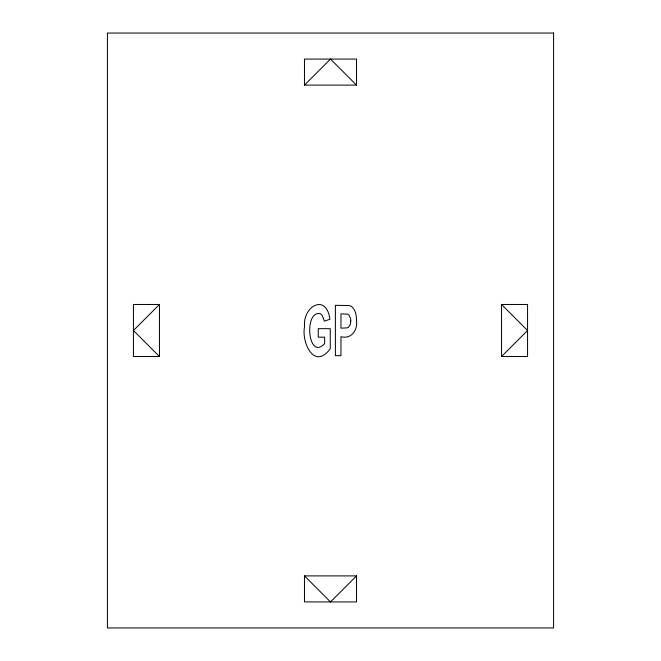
<?xml version="1.0" encoding="UTF-8"?>
<svg xmlns="http://www.w3.org/2000/svg" width="661" height="661" viewBox="0 0 661 661"><rect width="100%" height="100%" fill="white"/><g stroke="black" fill="none" stroke-linecap="round" stroke-linejoin="round"><path stroke-width="0.99" d="M304.473 85.104L330.5 59.077L356.527 85.104L356.527 59.077L304.473 59.077L304.473 85.104L356.527 85.104M159.466 304.473L133.439 330.5L159.466 356.527L133.439 356.527L133.439 304.473L159.466 304.473L159.466 356.527M501.534 356.527L527.561 330.5L501.534 304.473L527.561 304.473L527.561 356.527L501.534 356.527L501.534 304.473M356.527 575.896L330.5 601.923L304.473 575.896L304.473 601.923L356.527 601.923L356.527 575.896L304.473 575.896M304.581 326.509C301.226 341.737 314.016 370.804 330.26 348.735L330.26 328.682L318.255 328.682L318.255 337.16L324.634 337.16L324.634 343.546C307.968 361.666 303.432 310.075 320.37 313.694L322.18 315.305L324.369 321.163L329.897 319.271C326.509 292.889 302.54 306.126 304.581 326.509M356.519 320.816C357.832 330.153 351.107 339.58 340.96 336.68L340.96 355.668L335.391 355.668L335.391 305.332L348.521 305.522L350.95 306.084C355.692 309.282 356.469 315.545 356.519 320.816M350.784 320.957L350.148 324.865L348.413 327.344L346.752 327.93L340.96 328.129L340.96 313.843L347.661 314.19L348.892 314.975L350.561 318.445L350.784 320.957M553.587 33.05L107.413 33.05L107.413 627.95L553.587 627.95L553.587 33.05"/></g></svg>
